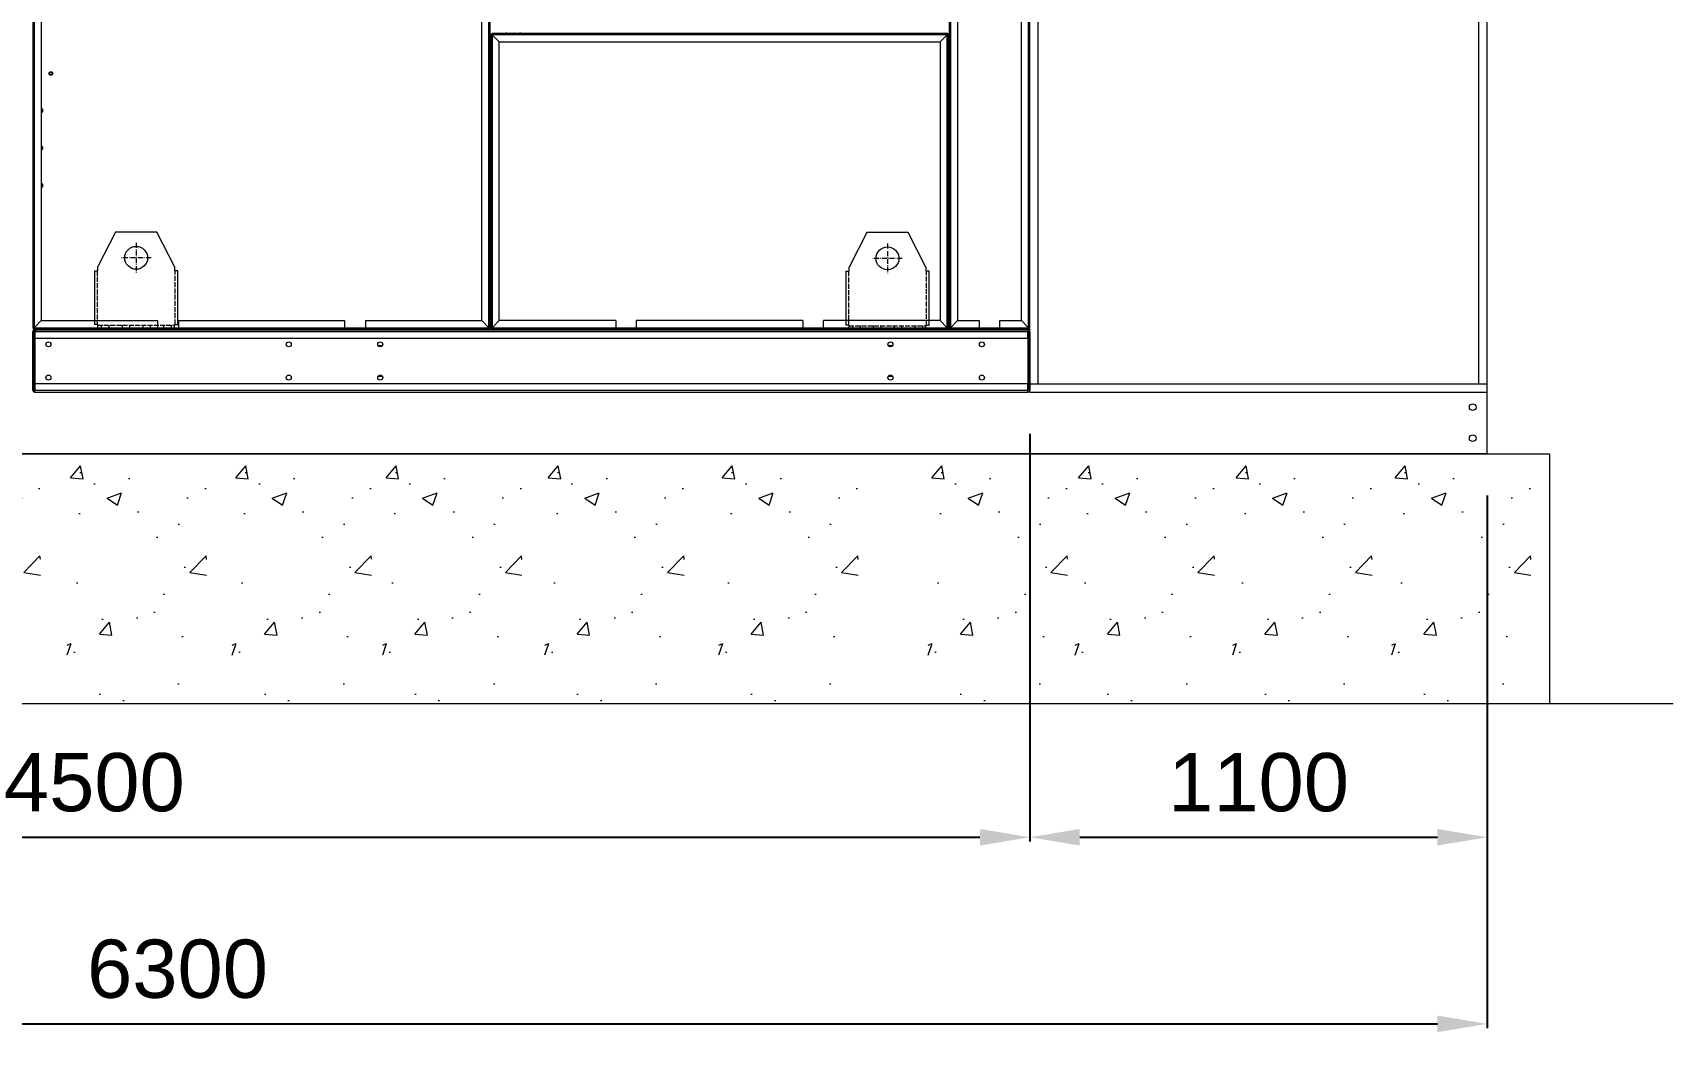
# Model space of a CAD drawing. Header units: millimetres. Extents: x -17070 to 40435, y -291348 to 29674.
# Drawn here: x 23723 to 27668, y 14923 to 17326 of the extents above; entities that cross this region are included whole.
import ezdxf

# ---------------------------------------------------------------- set-up
doc = ezdxf.new("R2010")
doc.units = ezdxf.units.MM
doc.linetypes.add('DASHDOT', pattern=[18.5, 12, -3, 0.5, -3])
doc.linetypes.add('DASHED', pattern=[15, 12, -3])
doc.layers.add('냉각탑_기초', color=23, linetype='Continuous')
doc.styles.get("Standard").update_dxf_attribs({"font": 'arial.ttf'})
doc.dimstyles.new('1.40', dxfattribs={"dimscale": 20, "dimtxt": 1.5, "dimasz": 1, "dimexe": 0.5, "dimexo": 0.5, "dimgap": 0.5, "dimtad": 1, "dimdec": 0, "dimzin": 0, "dimdsep": 46, "dimtxsty": 'Standard', "dimcen": 0, "dimclrd": 2, "dimclre": 2, "dimclrt": 3, "dimadec": 0, "dimazin": 0, "dimtfac": 1, "dimtdec": 0, "dimtmove": 0, "dimatfit": 0, "dimfxl": 1, "dimtolj": 1, "dimtzin": 0, "dimlwd": -1, "dimlwe": -1, "dimarcsym": 0})

# ---------------------------------------------------------------- blocks, each defined once
blk = doc.blocks.new('*D802')
at = {"color": 2, "transparency": 16777216}
for p, q in [((21620.9, 16361.7), (21620.9, 15381.6)), ((26120.9, 16361.7), (26120.9, 15381.6)), ((21740.9, 15391.6), (26000.9, 15391.6))]:
    blk.add_line(p, q, dxfattribs=at)
for points in [[(21740.9, 15411.6), (21740.9, 15371.6), (21620.9, 15391.6)], [(26000.9, 15411.6), (26000.9, 15371.6), (26120.9, 15391.6)]]:
    blk.add_solid(points, dxfattribs=at)
at = {"layer": 'Defpoints', "color": 0, "transparency": 16777216}
for p in [(21620.9, 16461.7), (26120.9, 16461.7), (26120.9, 15391.6)]:
    blk.add_point(p, dxfattribs=at)
at = {"color": 3, "lineweight": 5, "transparency": 16777216, "insert": (23870.9, 15523.1), "char_height": 140, "attachment_point": 5}
blk.add_mtext('\\A1;4500', dxfattribs=at)
blk = doc.blocks.new('*D803')
at = {"color": 2, "transparency": 16777216}
for p, q in [((26120.9, 16361.7), (26120.9, 15381.6)), ((27220.9, 16213.4), (27220.9, 15381.6)), ((26240.9, 15391.6), (27100.9, 15391.6))]:
    blk.add_line(p, q, dxfattribs=at)
for points in [[(26240.9, 15411.6), (26240.9, 15371.6), (26120.9, 15391.6)], [(27100.9, 15411.6), (27100.9, 15371.6), (27220.9, 15391.6)]]:
    blk.add_solid(points, dxfattribs=at)
at = {"layer": 'Defpoints', "color": 0, "transparency": 16777216}
for p in [(26120.9, 16461.7), (27220.9, 16313.4), (27220.9, 15391.6)]:
    blk.add_point(p, dxfattribs=at)
at = {"color": 3, "lineweight": 5, "transparency": 16777216, "insert": (26670.9, 15523.1), "char_height": 140, "attachment_point": 5}
blk.add_mtext('\\A1;1100', dxfattribs=at)
blk = doc.blocks.new('*D804')
at = {"color": 2, "transparency": 16777216}
for p, q in [((20920.9, 16213.4), (20920.9, 14932.9)), ((27220.9, 16213.4), (27220.9, 14932.9)), ((21040.9, 14942.9), (27100.9, 14942.9))]:
    blk.add_line(p, q, dxfattribs=at)
for points in [[(21040.9, 14962.9), (21040.9, 14922.9), (20920.9, 14942.9)], [(27100.9, 14962.9), (27100.9, 14922.9), (27220.9, 14942.9)]]:
    blk.add_solid(points, dxfattribs=at)
at = {"layer": 'Defpoints', "color": 0, "transparency": 16777216}
for p in [(20920.9, 16313.4), (27220.9, 16313.4), (27220.9, 14942.9)]:
    blk.add_point(p, dxfattribs=at)
at = {"color": 3, "lineweight": 5, "transparency": 16777216, "insert": (24070.9, 15074.5), "char_height": 140, "attachment_point": 5}
blk.add_mtext('\\A1;6300', dxfattribs=at)
blk = doc.blocks.new('457536')
at = {"color": 7, "lineweight": 5}
for p, q in [((114592.520962, 89152.297332), (114550.020962, 89069.297332)), ((114692.520962, 89152.297332), (114592.520962, 89152.297332)), ((114735.020962, 89069.297332), (114692.520962, 89152.297332)), ((114542.520962, 89059.297332), (114542.520962, 88929.797332)), ((114742.520962, 88929.797332), (114742.520962, 89059.297332)), ((114550.020962, 88922.297332), (114735.020962, 88922.297332))]:
    blk.add_line(p, q, dxfattribs=at)
at = {"color": 7, "linetype": 'DASHDOT', "lineweight": 5}
for p, q in [((114642.520962, 89126.047332), (114642.520962, 89054.547332)), ((114678.270962, 89090.297332), (114606.770962, 89090.297332))]:
    blk.add_line(p, q, dxfattribs=at)
at = {"color": 7, "lineweight": 5, "ltscale": 0.09375}
for p, q in [((114542.520962, 89059.297332), (114550.020962, 89059.297332)), ((114742.520962, 89059.297332), (114735.020962, 89059.297332)), ((114550.020962, 88929.797332), (114542.520962, 88929.797332)), ((114550.020962, 88922.297332), (114550.020962, 88929.797332)), ((114735.020962, 88929.797332), (114742.520962, 88929.797332)), ((114735.020962, 88922.297332), (114735.020962, 88929.797332))]:
    blk.add_line(p, q, dxfattribs=at)
at = {"color": 7, "linetype": 'DASHED', "lineweight": 5}
for p, q in [((114548.520962, 89059.297332), (114548.520962, 88929.797332)), ((114736.520962, 88929.797332), (114736.520962, 89059.297332)), ((114550.020962, 88928.297332), (114735.020962, 88928.297332))]:
    blk.add_line(p, q, dxfattribs=at)
at = {"color": 7, "lineweight": 5, "ltscale": 0.125}
for p, q in [((114550.020962, 89059.297332), (114550.020962, 89069.297332)), ((114735.020962, 89069.297332), (114735.020962, 89059.297332))]:
    blk.add_line(p, q, dxfattribs=at)
at = {"color": 7, "linetype": 'DASHED', "lineweight": 5, "ltscale": 0.075}
for p, q in [((114558.520962, 88928.297332), (114558.520962, 88922.297332)), ((114576.520962, 88928.297332), (114576.520962, 88922.297332)), ((114608.520962, 88928.297332), (114608.520962, 88922.297332)), ((114626.520962, 88928.297332), (114626.520962, 88922.297332)), ((114658.520962, 88928.297332), (114658.520962, 88922.297332)), ((114676.520962, 88928.297332), (114676.520962, 88922.297332)), ((114708.520962, 88928.297332), (114708.520962, 88922.297332)), ((114726.520962, 88928.297332), (114726.520962, 88922.297332))]:
    blk.add_line(p, q, dxfattribs=at)
at = {"color": 7, "lineweight": 5}
blk.add_circle((114642.520962, 89090.297332), 27.5, dxfattribs=at)
blk = doc.blocks.new('1')
at = {"color": 7, "lineweight": 20}
for p, q in [((23722.9, 19458.6), (23722.9, 16616.8)), ((23726, 19458.6), (23726, 16616.8)), ((24819.8, 16616.8), (24819.8, 19458.6)), ((24822.9, 16616.8), (24822.9, 19458.6)), ((25926.9, 19458.6), (25926.9, 16616.8)), ((25930, 19458.6), (25930, 16616.8)), ((26117.8, 16616.8), (26117.8, 19458.6)), ((26120.9, 16616.8), (26120.9, 19458.6)), ((23742.9, 19431.7), (23742.9, 16633.7)), ((24802.9, 16633.7), (24802.9, 19433.1)), ((25946.9, 19433.1), (25946.9, 16633.7)), ((26140.9, 16481.7), (26140.9, 19441.7)), ((26100.9, 16633.7), (26100.9, 18622.8)), ((25921.8, 17323.7), (24828, 17323.7)), ((25921.8, 17320.6), (24828, 17320.6)), ((24844.9, 17303.7), (25904.9, 17303.7)), ((23724.9, 16613.3), (26120.9, 16613.3)), ((23724.9, 16611.7), (26120.9, 16611.7)), ((23726, 16613.7), (24819.8, 16613.7)), ((24828, 16613.7), (25921.8, 16613.7)), ((26116.2, 16607), (23727.6, 16607)), ((23727.6, 16591.7), (26116.2, 16591.7)), ((26116.2, 16481.7), (23727.6, 16481.7)), ((23727.6, 16466.4), (26116.2, 16466.4)), ((23727.6, 16461.7), (26116.2, 16461.7))]:
    blk.add_line(p, q, dxfattribs=at)
at = {"color": 0, "lineweight": 20}
for p, q in [((27220.9, 16461.7), (27220.9, 19461.7)), ((27200.9, 16481.7), (27200.9, 19441.7)), ((26120.9, 16461.7), (26116.2, 16461.7)), ((26120.9, 16481.7), (27220.9, 16481.7)), ((26120.9, 16461.7), (26120.9, 16466.4)), ((26120.9, 16461.7), (27220.9, 16461.7)), ((27220.9, 16313.4), (27220.9, 16461.7)), ((27220.9, 16313.4), (20920.9, 16313.4))]:
    blk.add_line(p, q, dxfattribs=at)
at = {"color": 7, "lineweight": 20, "ltscale": 0.000833333}
for p, q in [((24824.9, 17322.1), (24824.9, 17320.6)), ((24828, 17323.7), (24826.5, 17323.7)), ((24826.5, 17320.6), (24826.5, 17322.1)), ((24826.5, 17322.1), (24828, 17322.1)), ((25923.3, 17323.7), (25921.8, 17323.7)), ((25921.8, 17322.1), (25923.3, 17322.1)), ((25923.3, 17322.1), (25923.3, 17320.6)), ((25924.9, 17320.6), (25924.9, 17322.1)), ((23722.9, 16616.8), (23722.9, 16615.3)), ((23724.5, 16615.3), (23724.5, 16616.8)), ((23726, 16615.3), (23724.5, 16615.3)), ((23724.5, 16613.7), (23726, 16613.7)), ((24819.8, 16616.8), (24819.8, 16615.3)), ((24821.3, 16615.3), (24819.8, 16615.3)), ((24819.8, 16613.7), (24821.3, 16613.7)), ((24821.3, 16616.8), (24821.3, 16615.3)), ((24822.9, 16615.3), (24822.9, 16616.8)), ((24824.9, 16616.8), (24824.9, 16615.3)), ((24826.5, 16615.3), (24826.5, 16616.8)), ((24828, 16615.3), (24826.5, 16615.3)), ((24826.5, 16613.7), (24828, 16613.7)), ((25923.3, 16615.3), (25921.8, 16615.3)), ((25921.8, 16613.7), (25923.3, 16613.7)), ((25923.3, 16616.8), (25923.3, 16615.3)), ((25924.9, 16615.3), (25924.9, 16616.8)), ((25926.9, 16616.8), (25926.9, 16615.3)), ((25928.5, 16615.3), (25928.5, 16616.8)), ((25930, 16615.3), (25928.5, 16615.3)), ((25928.5, 16613.7), (25930, 16613.7)), ((26117.8, 16616.8), (26117.8, 16615.3)), ((26119.3, 16615.3), (26117.8, 16615.3)), ((26117.8, 16613.7), (26119.3, 16613.7)), ((26119.3, 16616.8), (26119.3, 16615.3)), ((26120.9, 16615.3), (26120.9, 16616.8)), ((23726.1, 16607), (23727.6, 16607)), ((26117.7, 16607), (26116.2, 16607)), ((23726.1, 16466.4), (23727.6, 16466.4)), ((26117.7, 16466.4), (26116.2, 16466.4))]:
    blk.add_line(p, q, dxfattribs=at)
at = {"color": 7, "lineweight": 20, "ltscale": 0.000888889}
for p, q in [((24824.9, 17322.1), (24826.5, 17322.1)), ((24824.9, 17320.6), (24826.5, 17320.6)), ((24826.5, 17323.7), (24826.5, 17322.1)), ((25921.8, 17323.7), (25921.8, 17322.1)), ((25923.3, 17323.7), (25923.3, 17322.1)), ((25924.9, 17322.1), (25923.3, 17322.1)), ((25924.9, 17320.6), (25923.3, 17320.6)), ((23722.9, 16616.8), (23724.5, 16616.8)), ((23722.9, 16615.3), (23724.5, 16615.3)), ((23724.5, 16613.7), (23724.5, 16615.3)), ((23724.9, 16613.3), (23724.9, 16611.7)), ((23726, 16613.7), (23726, 16615.3)), ((24819.8, 16613.7), (24819.8, 16615.3)), ((24822.9, 16616.8), (24821.3, 16616.8)), ((24821.3, 16613.7), (24821.3, 16615.3)), ((24822.9, 16615.3), (24821.3, 16615.3)), ((24824.9, 16615.3), (24826.5, 16615.3)), ((24826.5, 16613.7), (24826.5, 16615.3)), ((25921.8, 16613.7), (25921.8, 16615.3)), ((25923.3, 16613.7), (25923.3, 16615.3)), ((25924.9, 16615.3), (25923.3, 16615.3)), ((25926.9, 16616.8), (25928.5, 16616.8)), ((25926.9, 16615.3), (25928.5, 16615.3)), ((25928.5, 16613.7), (25928.5, 16615.3)), ((25930, 16613.7), (25930, 16615.3)), ((26117.8, 16613.7), (26117.8, 16615.3)), ((26120.9, 16616.8), (26119.3, 16616.8)), ((26119.3, 16613.7), (26119.3, 16615.3)), ((26120.9, 16615.3), (26119.3, 16615.3)), ((26120.9, 16613.3), (26120.9, 16611.7))]:
    blk.add_line(p, q, dxfattribs=at)
at = {"color": 7, "lineweight": 20, "ltscale": 0.391}
for p, q in [((24824.9, 17320.6), (24824.9, 16616.8)), ((24828, 17320.6), (24828, 16616.8)), ((25921.8, 16616.8), (25921.8, 17320.6)), ((25924.9, 16616.8), (25924.9, 17320.6))]:
    blk.add_line(p, q, dxfattribs=at)
at = {"color": 7, "lineweight": 20, "ltscale": 0.000251392}
for p, q in [((24828, 17323.7), (24828, 17323.3)), ((24824.9, 16616.8), (24825.3, 16616.8)), ((24828, 16613.7), (24828, 16614.2)), ((25924.9, 16616.8), (25924.4, 16616.8))]:
    blk.add_line(p, q, dxfattribs=at)
at = {"color": 7, "lineweight": 20, "ltscale": 0.001722}
for p, q in [((24828, 17320.6), (24828, 17323.7)), ((23726, 16616.8), (23722.9, 16616.8)), ((23726, 16616.8), (23726, 16613.7)), ((24819.8, 16616.8), (24822.9, 16616.8)), ((24828, 16616.8), (24824.9, 16616.8)), ((24828, 16616.8), (24828, 16613.7)), ((25921.8, 16616.8), (25924.9, 16616.8)), ((25930, 16616.8), (25926.9, 16616.8)), ((25930, 16616.8), (25930, 16613.7)), ((26117.8, 16616.8), (26120.9, 16616.8))]:
    blk.add_line(p, q, dxfattribs=at)
at = {"color": 7, "lineweight": 20, "ltscale": 0.013278}
for p, q in [((24844.9, 17303.7), (24828, 17320.6)), ((24828, 17320.6), (24844.9, 17303.7)), ((25921.8, 17320.6), (25904.9, 17303.7)), ((25904.9, 17303.7), (25921.8, 17320.6)), ((23726, 16616.8), (23742.9, 16633.7)), ((23742.9, 16633.7), (23726, 16616.8)), ((24819.8, 16616.8), (24802.9, 16633.7)), ((24802.9, 16633.7), (24819.8, 16616.8)), ((24844.9, 16633.7), (24828, 16616.8)), ((24828, 16616.8), (24844.9, 16633.7)), ((25921.8, 16616.8), (25904.9, 16633.7)), ((25904.9, 16633.7), (25921.8, 16616.8)), ((25930, 16616.8), (25946.9, 16633.7)), ((25946.9, 16633.7), (25930, 16616.8)), ((26117.8, 16616.8), (26100.9, 16633.7)), ((26100.9, 16633.7), (26117.8, 16616.8))]:
    blk.add_line(p, q, dxfattribs=at)
at = {"color": 7, "lineweight": 20, "ltscale": 0.001571}
blk.add_line((24863.7, 17323.7), (24861.7, 17325.7), dxfattribs=at)
at = {"color": 7, "lineweight": 20, "ltscale": 0.002222}
blk.add_line((24895.4, 17325.7), (24892, 17323.7), dxfattribs=at)
at = {"color": 7, "lineweight": 20, "ltscale": 0.001283}
blk.add_line((24896, 17325.7), (24897.1, 17323.7), dxfattribs=at)
at = {"color": 7, "lineweight": 20, "ltscale": 0.001111}
for p, q in [((25210.7, 17323.7), (25210.7, 17325.7)), ((25215.4, 17323.7), (25215.4, 17325.7)), ((25230.7, 17325.7), (25230.7, 17323.7)), ((25290.7, 17323.7), (25290.7, 17325.7)), ((25306, 17325.7), (25306, 17323.7)), ((25310.7, 17325.7), (25310.7, 17323.7)), ((24822.9, 17292.7), (24824.9, 17292.7)), ((24822.9, 16918.3), (24824.9, 16918.3)), ((24822.9, 16913.6), (24824.9, 16913.6)), ((24822.9, 16898.3), (24824.9, 16898.3)), ((25926.9, 16921.5), (25924.9, 16921.5)), ((25926.9, 16919.9), (25924.9, 16919.9)), ((25924.9, 16918.3), (25926.9, 16918.3)), ((25924.9, 16913.6), (25926.9, 16913.6)), ((25924.9, 16898.3), (25926.9, 16898.3)), ((24824.9, 16808.3), (24822.9, 16808.3)), ((25926.9, 16808.3), (25924.9, 16808.3)), ((24824.9, 16793), (24822.9, 16793)), ((24824.9, 16788.3), (24822.9, 16788.3)), ((25926.9, 16793), (25924.9, 16793)), ((25926.9, 16788.3), (25924.9, 16788.3)), ((25926.9, 16788.3), (25924.9, 16788.3)), ((25926.9, 16783.3), (25924.9, 16783.3)), ((25924.9, 16773.3), (25926.9, 16773.3)), ((25924.9, 16768.3), (25926.9, 16768.3)), ((25926.9, 16633.3), (25924.9, 16633.3)), ((25926.9, 16628.3), (25924.9, 16628.3))]:
    blk.add_line(p, q, dxfattribs=at)
at = {"color": 7, "lineweight": 20, "ltscale": 0.372222}
for p, q in [((24844.9, 16633.7), (24844.9, 17303.7)), ((25904.9, 17303.7), (25904.9, 16633.7))]:
    blk.add_line(p, q, dxfattribs=at)
at = {"color": 7, "lineweight": 20, "ltscale": 0.164944}
for p, q in [((23726, 16616.8), (24022.9, 16616.8)), ((24522.9, 16616.8), (24819.8, 16616.8)), ((24828, 16616.8), (25124.9, 16616.8)), ((25624.9, 16616.8), (25921.8, 16616.8))]:
    blk.add_line(p, q, dxfattribs=at)
at = {"color": 7, "lineweight": 20, "ltscale": 0.002611}
for p, q in [((23727.6, 16611.7), (23727.6, 16607)), ((26116.2, 16611.7), (26116.2, 16607)), ((23727.6, 16461.7), (23727.6, 16466.4)), ((26116.2, 16461.7), (26116.2, 16466.4))]:
    blk.add_line(p, q, dxfattribs=at)
at = {"color": 7, "lineweight": 20, "ltscale": 0.155556}
for p, q in [((23742.9, 16633.7), (24022.9, 16633.7)), ((24522.9, 16633.7), (24802.9, 16633.7)), ((25124.9, 16633.7), (24844.9, 16633.7)), ((25904.9, 16633.7), (25624.9, 16633.7))]:
    blk.add_line(p, q, dxfattribs=at)
at = {"color": 7, "lineweight": 20, "ltscale": 0.009389}
for p, q in [((24022.9, 16633.7), (24022.9, 16616.8)), ((24072.9, 16633.7), (24072.9, 16616.8)), ((24472.9, 16633.7), (24472.9, 16616.8)), ((24522.9, 16633.7), (24522.9, 16616.8)), ((25124.9, 16633.7), (25124.9, 16616.8)), ((25174.9, 16616.8), (25174.9, 16633.7)), ((25574.9, 16633.7), (25574.9, 16616.8)), ((25624.9, 16616.8), (25624.9, 16633.7)), ((25998.9, 16633.7), (25998.9, 16616.8)), ((26048.9, 16616.8), (26048.9, 16633.7))]:
    blk.add_line(p, q, dxfattribs=at)
at = {"color": 7, "lineweight": 20, "ltscale": 0.027778}
for p, q in [((24022.9, 16616.8), (24072.9, 16616.8)), ((24472.9, 16616.8), (24522.9, 16616.8)), ((25124.9, 16616.8), (25174.9, 16616.8)), ((25124.9, 16616.8), (25174.9, 16616.8)), ((25574.9, 16616.8), (25624.9, 16616.8)), ((25998.9, 16616.8), (26048.9, 16616.8))]:
    blk.add_line(p, q, dxfattribs=at)
at = {"color": 7, "lineweight": 20, "ltscale": 0.222222}
for p, q in [((24072.9, 16633.7), (24472.9, 16633.7)), ((24072.9, 16616.8), (24472.9, 16616.8)), ((25574.9, 16633.7), (25174.9, 16633.7)), ((25174.9, 16616.8), (25574.9, 16616.8))]:
    blk.add_line(p, q, dxfattribs=at)
at = {"color": 7, "lineweight": 20, "ltscale": 0.000221166}
blk.add_line((24321.8, 16613.3), (24321.8, 16613.7), dxfattribs=at)
at = {"color": 7, "lineweight": 20, "ltscale": 0.000222108}
for p, q in [((24322, 16613.3), (24322, 16613.7)), ((24575, 16613.3), (24575, 16613.7)), ((26022, 16613.3), (26022, 16613.7))]:
    blk.add_line(p, q, dxfattribs=at)
at = {"color": 7, "lineweight": 20, "ltscale": 0.005556}
for p, q in [((24332, 16613.3), (24322, 16613.3)), ((24575, 16613.3), (24565, 16613.3)), ((25779, 16613.3), (25769, 16613.3)), ((26022, 16613.3), (26012, 16613.3))]:
    blk.add_line(p, q, dxfattribs=at)
at = {"color": 7, "lineweight": 20, "ltscale": 0.000222112}
for p, q in [((24332, 16613.3), (24332, 16613.7)), ((24565, 16613.3), (24565, 16613.7)), ((26012, 16613.3), (26012, 16613.7))]:
    blk.add_line(p, q, dxfattribs=at)
at = {"color": 7, "lineweight": 20, "ltscale": 0.129444}
for p, q in [((24565, 16613.3), (24332, 16613.3)), ((26012, 16613.3), (25779, 16613.3))]:
    blk.add_line(p, q, dxfattribs=at)
at = {"color": 7, "lineweight": 20, "ltscale": 0.000222118}
blk.add_line((25769, 16613.3), (25769, 16613.7), dxfattribs=at)
at = {"color": 7, "lineweight": 20, "ltscale": 0.000222122}
blk.add_line((25779, 16613.3), (25779, 16613.7), dxfattribs=at)
at = {"color": 7, "lineweight": 20, "ltscale": 0.038278}
for p, q in [((25930, 16616.8), (25998.9, 16616.8)), ((26048.9, 16616.8), (26117.8, 16616.8))]:
    blk.add_line(p, q, dxfattribs=at)
at = {"color": 7, "lineweight": 20, "ltscale": 0.104333}
blk.add_line((25930, 16613.7), (26117.8, 16613.7), dxfattribs=at)
at = {"color": 7, "lineweight": 20, "ltscale": 0.028889}
for p, q in [((25946.9, 16633.7), (25998.9, 16633.7)), ((26048.9, 16633.7), (26100.9, 16633.7))]:
    blk.add_line(p, q, dxfattribs=at)
at = {"color": 7, "lineweight": 20, "ltscale": 0.001778}
for p, q in [((23722.9, 16607), (23726.1, 16607)), ((26120.9, 16607), (26117.7, 16607)), ((23722.9, 16466.4), (23726.1, 16466.4)), ((26120.9, 16466.4), (26117.7, 16466.4))]:
    blk.add_line(p, q, dxfattribs=at)
at = {"color": 7, "lineweight": 20, "ltscale": 0.078111}
for p, q in [((23722.9, 16466.4), (23722.9, 16607)), ((23726.1, 16466.4), (23726.1, 16607)), ((26116.2, 16607), (26116.2, 16466.4)), ((26117.7, 16607), (26117.7, 16466.4)), ((26120.9, 16607), (26120.9, 16466.4))]:
    blk.add_line(p, q, dxfattribs=at)
at = {"color": 7, "lineweight": 20, "ltscale": 0.0085}
for p, q in [((23727.6, 16607), (23727.6, 16591.7)), ((26116.2, 16591.7), (26116.2, 16607)), ((23727.6, 16481.7), (23727.6, 16466.4)), ((26116.2, 16466.4), (26116.2, 16481.7))]:
    blk.add_line(p, q, dxfattribs=at)
at = {"color": 7, "lineweight": 20, "ltscale": 0.061111}
blk.add_line((23727.6, 16591.7), (23727.6, 16481.7), dxfattribs=at)
at = {"color": 7, "lineweight": 20, "ltscale": 0.006061}
for p, q in [((24553, 16574.2), (24563.9, 16574.2)), ((25779.9, 16574.2), (25790.8, 16574.2))]:
    blk.add_line(p, q, dxfattribs=at)
at = {"color": 7, "lineweight": 20, "ltscale": 0.00606}
for p, q in [((24563.9, 16499.2), (24553, 16499.2)), ((25790.8, 16499.2), (25779.9, 16499.2))]:
    blk.add_line(p, q, dxfattribs=at)
at = {"color": 7, "lineweight": 20}
for centre, radius in [((23766.2, 17228), 4.5), ((23766.2, 17228), 3), ((23760.4, 16576.7), 6), ((24338.5, 16576.7), 6), ((24558.5, 16576.7), 6), ((25785.4, 16576.7), 6), ((26005.4, 16576.7), 6), ((23760.4, 16496.7), 6), ((24338.5, 16496.7), 6), ((24558.5, 16496.7), 6), ((25785.4, 16496.7), 6), ((26005.4, 16496.7), 6)]:
    blk.add_circle(centre, radius, dxfattribs=at)
at = {"lineweight": 20}
for centre in [(27185.9, 16425.9), (27185.9, 16350.9)]:
    blk.add_circle(centre, 8, dxfattribs=at)
at = {"color": 7, "lineweight": 20}
for centre, radius, start, end in [((24880.7, 17328.8), 10, 197.7545, 210.3255), ((24881.7, 17328.8), 4.5, 222.6596, 317.3404), ((23742.9, 17138.7), 4.5, 269.9996, 90.0004), ((23742.9, 17138.7), 3, 269.9994, 90.0006), ((23742.9, 17048.7), 4.5, 269.9996, 90.0004), ((23742.9, 17048.7), 3, 269.9994, 90.0006), ((23742.9, 16958.7), 4.5, 269.9996, 90.0004), ((23742.9, 16958.7), 3, 269.9994, 90.0006), ((23727.6, 16607), 4.7, 90.1877, 180), ((26116.2, 16607), 4.7, 360, 89.8123), ((23727.6, 16607), 1.5, 90, 180), ((26116.2, 16607), 1.5, 360, 90), ((23727.6, 16466.4), 4.7, 180, 270), ((23727.6, 16466.4), 1.5, 180, 270)]:
    blk.add_arc(centre, radius, start, end, dxfattribs=at)
at = {"color": 0, "lineweight": 20}
for p in [(-90671.1, -72305.5), (-88864.1, -72307)]:
    blk.add_blockref('457536', p, dxfattribs=at)

msp = doc.modelspace()

# ---------------------------------------------------------------- hatches: boundary and pattern name
at = {"layer": '냉각탑_기초', "lineweight": 20, "ltscale": 30}
h = msp.add_hatch(dxfattribs=at)
h.set_pattern_fill('AR-CONC', color=256, scale=50, style=0)
h.set_pattern_definition([(50, (8812.5, -227.96), (358.63, -31.376), [37.5, -412.5]), (355, (8812.5, -227.96), (-69.3757, 376.096), [30, -330]), (100.4514, (8842.4, -230.57), (289.2547, 344.72), [31.87, -350.571]), (46.1842, (8812.5, -127.96), (533.6205, -82.7595), [56.25, -618.75]), (96.6356, (8856.97, -134.86), (467.331, 487.059), [47.805, -525.856]), (351.1842, (8812.5, -127.96), (467.331, 487.059), [45, -495]), (21, (8862.5, -152.96), (298.4535, -201.3094), [37.5, -412.5]), (326, (8862.5, -152.96), (121.6577, 362.575), [30, -330]), (71.4514, (8887.37, -169.74), (420.1113, 161.265), [31.87, -350.571]), (37.5, (8812.5, -227.96), (6.0799, 166.4469), [0, -326, 0, -335, 0, -331.25]), (7.5, (8812.5, -227.96), (131.5348, 197.2059), [0, -191, 0, -318.5, 0, -126.25]), (327.5, (8701, -227.96), (266.9112, -11.2774), [0, -125, 0, -390, 0, -517.5]), (317.5, (8651, -227.96), (291.593, 50.0525), [0, -162.5, 0, -259, 0, -367.5])])
h.paths.add_polyline_path([(23741, 16313.4), (23406, 16313.4), (23406, 15713.4), (23741, 15713.4)])
h = msp.add_hatch(dxfattribs=at)
h.set_pattern_fill('AR-CONC', color=256, scale=50, style=0)
h.set_pattern_definition([(50, (9212.13, -227.96), (358.63, -31.376), [37.5, -412.5]), (355, (9212.13, -227.96), (-69.3757, 376.096), [30, -330]), (100.4514, (9242, -230.57), (289.2547, 344.72), [31.87, -350.571]), (46.1842, (9212.13, -127.96), (533.6205, -82.7595), [56.25, -618.75]), (96.6356, (9256.6, -134.86), (467.331, 487.059), [47.805, -525.856]), (351.1842, (9212.13, -127.96), (467.331, 487.059), [45, -495]), (21, (9262.13, -152.96), (298.4535, -201.3094), [37.5, -412.5]), (326, (9262.13, -152.96), (121.6577, 362.575), [30, -330]), (71.4514, (9287, -169.74), (420.1113, 161.265), [31.87, -350.571]), (37.5, (9212.13, -227.96), (6.0799, 166.4469), [0, -326, 0, -335, 0, -331.25]), (7.5, (9212.13, -227.96), (131.5348, 197.2059), [0, -191, 0, -318.5, 0, -126.25]), (327.5, (9100.63, -227.96), (266.9112, -11.2774), [0, -125, 0, -390, 0, -517.5]), (317.5, (9050.63, -227.96), (291.593, 50.0525), [0, -162.5, 0, -259, 0, -367.5])])
h.paths.add_polyline_path([(24140.7, 16313.4), (23805.7, 16313.4), (23805.7, 15713.4), (24140.7, 15713.4)])
h = msp.add_hatch(dxfattribs=at)
h.set_pattern_fill('AR-CONC', color=256, scale=50, style=0)
h.set_pattern_definition([(50, (9609.22, -227.96), (358.63, -31.376), [37.5, -412.5]), (355, (9609.2, -227.96), (-69.3757, 376.096), [30, -330]), (100.4514, (9639.1, -230.57), (289.2547, 344.72), [31.87, -350.571]), (46.1842, (9609.2, -127.96), (533.6205, -82.7595), [56.25, -618.75]), (96.6356, (9653.7, -134.86), (467.331, 487.059), [47.805, -525.856]), (351.1842, (9609.2, -127.96), (467.331, 487.059), [45, -495]), (21, (9659.22, -152.96), (298.4535, -201.3094), [37.5, -412.5]), (326, (9659.2, -152.96), (121.6577, 362.575), [30, -330]), (71.4514, (9684.1, -169.74), (420.1113, 161.265), [31.87, -350.571]), (37.5, (9609.22, -227.96), (6.0799, 166.4469), [0, -326, 0, -335, 0, -331.25]), (7.5, (9609.22, -227.96), (131.5348, 197.2059), [0, -191, 0, -318.5, 0, -126.25]), (327.5, (9497.72, -227.96), (266.9112, -11.2774), [0, -125, 0, -390, 0, -517.5]), (317.5, (9447.72, -227.96), (291.593, 50.0525), [0, -162.5, 0, -259, 0, -367.5])])
h.paths.add_polyline_path([(24537.7, 16313.4), (24202.7, 16313.4), (24202.7, 15713.4), (24537.7, 15713.4)])
h = msp.add_hatch(dxfattribs=at)
h.set_pattern_fill('AR-CONC', color=256, scale=50, style=0)
h.set_pattern_definition([(50, (9970.85, -227.96), (358.63, -31.376), [37.5, -412.5]), (355, (9970.85, -227.96), (-69.3757, 376.096), [30, -330]), (100.4514, (10000.74, -230.57), (289.2547, 344.72), [31.87, -350.571]), (46.1842, (9970.85, -127.96), (533.6205, -82.7595), [56.25, -618.75]), (96.6356, (10015.3, -134.86), (467.331, 487.059), [47.805, -525.856]), (351.1842, (9970.85, -127.96), (467.331, 487.059), [45, -495]), (21, (10020.85, -152.96), (298.4535, -201.3094), [37.5, -412.5]), (326, (10020.85, -152.96), (121.6577, 362.575), [30, -330]), (71.4514, (10045.72, -169.74), (420.1113, 161.265), [31.87, -350.571]), (37.5, (9970.85, -227.96), (6.0799, 166.4469), [0, -326, 0, -335, 0, -331.25]), (7.5, (9970.85, -227.96), (131.5348, 197.2059), [0, -191, 0, -318.5, 0, -126.25]), (327.5, (9859.35, -227.96), (266.9112, -11.2774), [0, -125, 0, -390, 0, -517.5]), (317.5, (9809.35, -227.96), (291.593, 50.0525), [0, -162.5, 0, -259, 0, -367.5])])
h.paths.add_polyline_path([(24899.4, 16313.4), (24564.4, 16313.4), (24564.4, 15713.4), (24899.4, 15713.4)])
h = msp.add_hatch(dxfattribs=at)
h.set_pattern_fill('AR-CONC', color=256, scale=50, style=0)
h.set_pattern_definition([(50, (10360.85, -227.96), (358.63, -31.376), [37.5, -412.5]), (355, (10360.85, -227.96), (-69.3757, 376.096), [30, -330]), (100.4514, (10390.74, -230.57), (289.2547, 344.72), [31.87, -350.571]), (46.1842, (10360.85, -127.96), (533.6205, -82.7595), [56.25, -618.75]), (96.6356, (10405.3, -134.86), (467.331, 487.059), [47.805, -525.856]), (351.1842, (10360.85, -127.96), (467.331, 487.059), [45, -495]), (21, (10410.85, -152.96), (298.4535, -201.3094), [37.5, -412.5]), (326, (10410.85, -152.96), (121.6577, 362.575), [30, -330]), (71.4514, (10435.72, -169.74), (420.1113, 161.265), [31.87, -350.571]), (37.5, (10360.85, -227.96), (6.0799, 166.4469), [0, -326, 0, -335, 0, -331.25]), (7.5, (10360.85, -227.96), (131.5348, 197.2059), [0, -191, 0, -318.5, 0, -126.25]), (327.5, (10249.35, -227.96), (266.9112, -11.2774), [0, -125, 0, -390, 0, -517.5]), (317.5, (10199.35, -227.96), (291.593, 50.0525), [0, -162.5, 0, -259, 0, -367.5])])
h.paths.add_polyline_path([(25289.4, 16313.4), (24954.4, 16313.4), (24954.4, 15713.4), (25289.4, 15713.4)])
h = msp.add_hatch(dxfattribs=at)
h.set_pattern_fill('AR-CONC', color=256, scale=50, style=0)
h.set_pattern_definition([(50, (10779.36, -227.96), (358.63, -31.376), [37.5, -412.5]), (355, (10779.36, -227.96), (-69.3757, 376.096), [30, -330]), (100.4514, (10809.24, -230.57), (289.2547, 344.72), [31.87, -350.571]), (46.1842, (10779.36, -127.96), (533.6205, -82.7595), [56.25, -618.75]), (96.6356, (10823.8, -134.86), (467.331, 487.059), [47.805, -525.856]), (351.1842, (10779.36, -127.96), (467.331, 487.059), [45, -495]), (21, (10829.36, -152.96), (298.4535, -201.3094), [37.5, -412.5]), (326, (10829.36, -152.96), (121.6577, 362.575), [30, -330]), (71.4514, (10854.23, -169.74), (420.1113, 161.265), [31.87, -350.571]), (37.5, (10779.36, -227.96), (6.0799, 166.4469), [0, -326, 0, -335, 0, -331.25]), (7.5, (10779.36, -227.96), (131.5348, 197.2059), [0, -191, 0, -318.5, 0, -126.25]), (327.5, (10667.86, -227.96), (266.9112, -11.2774), [0, -125, 0, -390, 0, -517.5]), (317.5, (10617.86, -227.96), (291.593, 50.0525), [0, -162.5, 0, -259, 0, -367.5])])
h.paths.add_polyline_path([(25707.9, 16313.4), (25372.9, 16313.4), (25372.9, 15713.4), (25707.9, 15713.4)])
h = msp.add_hatch(dxfattribs=at)
h.set_pattern_fill('AR-CONC', color=256, scale=50, style=0)
h.set_pattern_definition([(50, (11283.1, -227.96), (358.63, -31.376), [37.5, -412.5]), (355, (11283.1, -227.96), (-69.3757, 376.096), [30, -330]), (100.4514, (11313, -230.57), (289.2547, 344.72), [31.87, -350.571]), (46.1842, (11283.1, -127.96), (533.6205, -82.7595), [56.25, -618.75]), (96.6356, (11327.6, -134.86), (467.331, 487.059), [47.805, -525.856]), (351.1842, (11283.1, -127.96), (467.331, 487.059), [45, -495]), (21, (11333.1, -152.96), (298.4535, -201.3094), [37.5, -412.5]), (326, (11333.1, -152.96), (121.6577, 362.575), [30, -330]), (71.4514, (11357.98, -169.74), (420.1113, 161.265), [31.87, -350.571]), (37.5, (11283.11, -227.96), (6.0799, 166.4469), [0, -326, 0, -335, 0, -331.25]), (7.5, (11283.11, -227.96), (131.5348, 197.2059), [0, -191, 0, -318.5, 0, -126.25]), (327.5, (11171.61, -227.96), (266.9112, -11.2774), [0, -125, 0, -390, 0, -517.5]), (317.5, (11121.6, -227.96), (291.593, 50.0525), [0, -162.5, 0, -259, 0, -367.5])])
h.paths.add_polyline_path([(26211.6, 16313.4), (25876.6, 16313.4), (25876.6, 15713.4), (26211.6, 15713.4)])
h = msp.add_hatch(dxfattribs=at)
h.set_pattern_fill('AR-CONC', color=256, scale=50, style=0)
h.set_pattern_definition([(50, (11636.53, -227.96), (358.63, -31.376), [37.5, -412.5]), (355, (11636.53, -227.96), (-69.3757, 376.096), [30, -330]), (100.4514, (11666.4, -230.57), (289.2547, 344.72), [31.87, -350.571]), (46.1842, (11636.53, -127.96), (533.6205, -82.7595), [56.25, -618.75]), (96.6356, (11681, -134.86), (467.331, 487.059), [47.805, -525.856]), (351.1842, (11636.5, -127.96), (467.331, 487.059), [45, -495]), (21, (11686.53, -152.96), (298.4535, -201.3094), [37.5, -412.5]), (326, (11686.53, -152.96), (121.6577, 362.575), [30, -330]), (71.4514, (11711.4, -169.74), (420.1113, 161.265), [31.87, -350.571]), (37.5, (11636.53, -227.96), (6.0799, 166.4469), [0, -326, 0, -335, 0, -331.25]), (7.5, (11636.53, -227.96), (131.5348, 197.2059), [0, -191, 0, -318.5, 0, -126.25]), (327.5, (11525.03, -227.96), (266.9112, -11.2774), [0, -125, 0, -390, 0, -517.5]), (317.5, (11475.03, -227.96), (291.593, 50.0525), [0, -162.5, 0, -259, 0, -367.5])])
h.paths.add_polyline_path([(26565, 16313.4), (26230, 16313.4), (26230, 15713.4), (26565, 15713.4)])
h = msp.add_hatch(dxfattribs=at)
h.set_pattern_fill('AR-CONC', color=256, scale=50, style=0)
h.set_pattern_definition([(50, (12015.23, -227.96), (358.63, -31.376), [37.5, -412.5]), (355, (12015.23, -227.96), (-69.3757, 376.096), [30, -330]), (100.4514, (12045.1, -230.57), (289.2547, 344.72), [31.87, -350.571]), (46.1842, (12015.23, -127.96), (533.6205, -82.7595), [56.25, -618.75]), (96.6356, (12059.7, -134.86), (467.331, 487.059), [47.805, -525.856]), (351.1842, (12015.2, -127.96), (467.331, 487.059), [45, -495]), (21, (12065.23, -152.96), (298.4535, -201.3094), [37.5, -412.5]), (326, (12065.23, -152.96), (121.6577, 362.575), [30, -330]), (71.4514, (12090.1, -169.74), (420.1113, 161.265), [31.87, -350.571]), (37.5, (12015.23, -227.96), (6.0799, 166.4469), [0, -326, 0, -335, 0, -331.25]), (7.5, (12015.23, -227.96), (131.5348, 197.2059), [0, -191, 0, -318.5, 0, -126.25]), (327.5, (11903.73, -227.96), (266.9112, -11.2774), [0, -125, 0, -390, 0, -517.5]), (317.5, (11853.73, -227.96), (291.593, 50.0525), [0, -162.5, 0, -259, 0, -367.5])])
h.paths.add_polyline_path([(26943.8, 16313.4), (26608.8, 16313.4), (26608.8, 15713.4), (26943.8, 15713.4)])
h = msp.add_hatch(dxfattribs=at)
h.set_pattern_fill('AR-CONC', color=256, scale=50, style=0)
h.set_pattern_definition([(50, (12397.54, -227.96), (358.63, -31.376), [37.5, -412.5]), (355, (12397.54, -227.96), (-69.3757, 376.096), [30, -330]), (100.4514, (12427.42, -230.57), (289.2547, 344.72), [31.87, -350.571]), (46.1842, (12397.54, -127.96), (533.6205, -82.7595), [56.25, -618.75]), (96.6356, (12442, -134.86), (467.331, 487.059), [47.805, -525.856]), (351.1842, (12397.54, -127.96), (467.331, 487.059), [45, -495]), (21, (12447.54, -152.96), (298.4535, -201.3094), [37.5, -412.5]), (326, (12447.54, -152.96), (121.6577, 362.575), [30, -330]), (71.4514, (12472.4, -169.74), (420.1113, 161.265), [31.87, -350.571]), (37.5, (12397.54, -227.96), (6.0799, 166.4469), [0, -326, 0, -335, 0, -331.25]), (7.5, (12397.54, -227.96), (131.5348, 197.2059), [0, -191, 0, -318.5, 0, -126.25]), (327.5, (12286.04, -227.96), (266.9112, -11.2774), [0, -125, 0, -390, 0, -517.5]), (317.5, (12236.04, -227.96), (291.593, 50.0525), [0, -162.5, 0, -259, 0, -367.5])])
h.paths.add_polyline_path([(27326.1, 16313.4), (26991.1, 16313.4), (26991.1, 15713.4), (27326.1, 15713.4)])

# ---------------------------------------------------------------- linework, layer by layer
for p, q in [((20770.9, 16313.4), (27370.9, 16313.4)), ((27370.9, 16313.4), (27370.9, 15713.4)), ((20546.9, 15713.4), (27668.2, 15713.4))]:
    msp.add_line(p, q, dxfattribs=at)

# ---------------------------------------------------------------- block references
msp.add_blockref('1', (0, 0))

# ---------------------------------------------------------------- dimensions: what is measured, and where the dimension line sits
at = {"lineweight": 5}
for base, p1, p2, picture, middle in [((26120.9, 15391.6), (21620.9, 16461.7), (26120.9, 16461.7), '*D802', (23870.9, 15523.1)), ((27220.9, 15391.6), (26120.9, 16461.7), (27220.9, 16313.4), '*D803', (26670.9, 15523.1)), ((27220.9, 14942.9), (20920.9, 16313.4), (27220.9, 16313.4), '*D804', (24070.9, 15074.5))]:
    dim = msp.add_linear_dim(base=base, p1=p1, p2=p2, dimstyle='1.40', override={"dimtxt": 7, "dimasz": 6, "dimexo": 5, "dimgap": 3}, dxfattribs=at)
    dim.commit()
    dim.dimension.update_dxf_attribs({"geometry": picture, "text_midpoint": middle})

doc.saveas('drawing.dxf')
